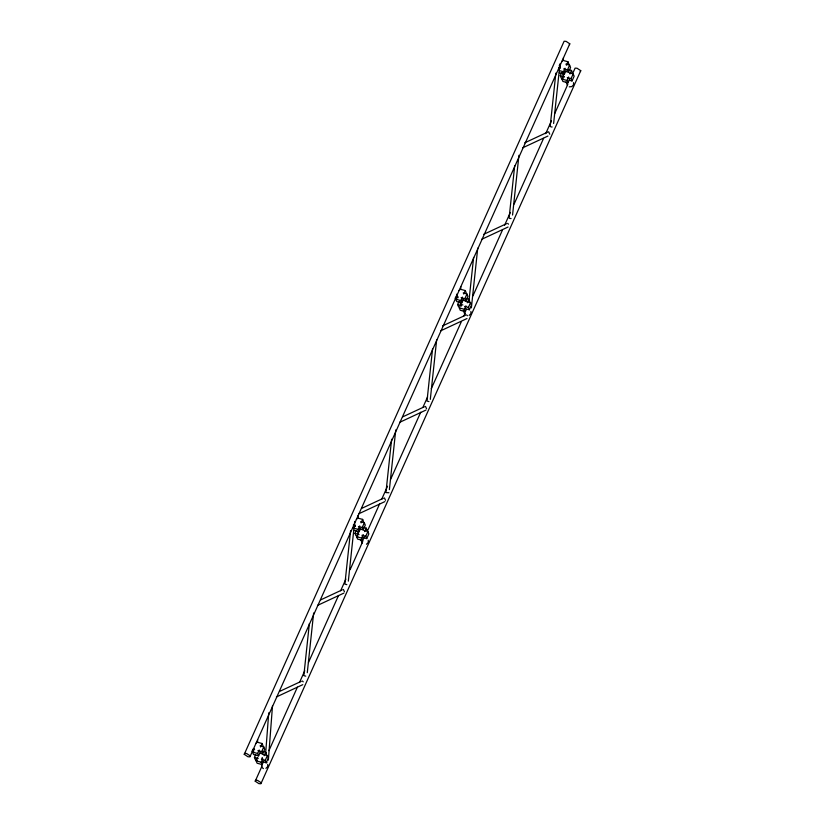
<?xml version="1.0" encoding="UTF-8"?>
<svg xmlns="http://www.w3.org/2000/svg" width="825" height="825" viewBox="0 0 825 825"><rect width="100%" height="100%" fill="white"/><g stroke="black" fill="none" stroke-linecap="round" stroke-linejoin="round"><path stroke-width="1.24" d="M257.596 739.54L257.586 741.768L255.802 743.521M261.659 764.971L261.649 767.198L263.423 768.611M267.733 764.373L267.723 766.611L265.939 768.364M358.122 515.419L358.122 517.657L356.338 519.41M368.259 540.262L368.259 542.499L366.475 544.252M460.773 286.595L460.762 288.832L458.978 290.586M464.826 312.036L464.826 314.263L463.382 310.716M470.91 311.438L470.9 313.675L469.116 315.428M563.413 57.781L563.403 60.008L561.629 61.762M573.55 82.624L573.54 84.851L571.766 86.604L569.24 86.852M265.66 753.215L268.733 712.81M268.373 760.103L272.498 705.808M309.375 623.535L303.827 675.634L305.776 676.16M307.282 672.674L313.644 612.954M350.573 530.733L344.881 584.1L346.84 584.636M348.336 581.151L354.698 521.421M391.627 439.209L385.935 492.577L388.915 492.742M389.39 489.627L395.752 429.897M432.548 348.954L426.999 401.053L428.948 401.579M430.31 399.362L436.673 339.642M469.002 300.63L473.602 257.421M471.374 307.838L477.737 248.108M509.108 217.986L514.666 165.887M512.562 215.036L518.925 155.306M550.172 126.452L555.854 73.085M553.627 123.492L559.989 63.773M244.252 754.318L563.702 42.158L564.125 41.25L566.084 41.353L569.776 43.797L250.326 755.958L249.903 756.865L247.943 756.762L244.252 754.318L244.674 753.411L246.623 753.514L250.326 755.958M260.164 752.359L258.607 755.844L253.512 754.473L252.553 752.122L254.121 748.636M353.605 526.845L354.647 524.514M463.341 299.423L461.783 302.909L456.689 301.537L455.73 299.176L457.298 295.69M558.896 69.197L559.938 66.866M257.287 760.32L255.41 759.815L254.451 757.463L255.729 754.627M357.823 536.209L355.946 535.703L354.987 533.342L356.256 530.506M458.587 306.879L457.627 304.528L458.906 301.692M563.114 78.561L561.237 78.055L560.278 75.694L561.547 72.858M258.607 755.844L257.647 753.493L259.205 750.007M260.556 746.996L262.123 743.511L258.05 742.417M354.049 530.351L359.133 531.733L358.174 529.382L359.741 525.896M361.092 522.885L362.649 519.399L358.576 518.296M461.783 302.909L460.824 300.558L462.382 297.072M463.733 294.061L465.3 290.575L461.227 289.472M559.329 72.703L564.424 74.085L563.465 71.734L565.032 68.248M566.383 65.237L567.94 61.751L563.867 60.648M263.732 761.093L262.175 764.579L257.08 763.208L256.121 760.856L257.678 757.371M364.268 536.982L362.701 540.468L357.607 539.096L356.647 536.745L358.215 533.259M466.393 309.323L465.341 311.644L460.257 310.272L459.298 307.921L460.855 304.435L462.897 304.982M569.559 79.334L567.992 82.82L562.898 81.448L561.938 79.097L563.506 75.611M359.133 531.733L360.7 528.248M564.424 74.085L565.991 70.599M259.813 753.225L262.628 753.988L261.669 751.637L263.783 746.903L260.03 745.893M359.401 528.856L363.155 529.877L362.196 527.526L364.32 522.792L360.566 521.782M462.052 300.042L465.805 301.053L464.846 298.702L466.96 293.968L463.207 292.957M564.692 71.208L568.446 72.229L567.487 69.878L569.611 65.144L565.857 64.133M262.628 753.988L264.743 749.255L263.783 746.903M363.155 529.877L365.279 525.143L364.32 522.792M465.805 301.053L467.919 296.319L466.96 293.968M568.446 72.229L570.57 67.495L569.611 65.144M262.329 757.463L261.473 759.361L265.227 760.372L266.197 762.723L262.443 761.712M262.175 764.579L261.216 762.228L262.773 758.742M264.124 755.741L265.691 752.256L262.628 751.42M362.701 540.468L361.742 538.117L363.309 534.631M364.66 531.62L366.218 528.134L363.165 527.309M465.341 311.644L464.382 309.293L465.95 305.807M467.301 302.796L468.858 299.31L466.826 298.763M567.992 82.82L567.033 80.468L568.6 76.983M569.941 73.972L571.508 70.486L568.456 69.661M573.097 72.569L575.097 68.135L577.057 68.238L580.748 70.682L261.298 782.842L260.875 783.75L258.916 783.647L255.224 781.203L262.072 765.92M268.929 750.647L297.392 687.184M299.506 682.492L304.776 670.735M308.468 662.506L338.508 595.526M340.622 590.824L345.892 579.067M350.109 569.673L362.763 541.468M367.507 530.887L379.634 503.858M381.738 499.156L387.533 486.234M390.699 479.181L420.75 412.191M422.854 407.498L427.597 396.918M431.289 388.688L461.34 321.709M463.98 315.831L465.032 313.479M472.942 295.855L502.456 230.041M504.57 225.338L510.366 212.417M514.058 204.188L543.572 138.373M545.686 133.681L551.482 120.749M554.648 113.695L567.827 84.315M265.227 760.372L267.352 755.648L263.598 754.627M365.764 536.26L362.01 535.25L362.969 537.601L366.723 538.612L365.764 536.26L367.888 531.527L364.134 530.516M465.609 308.777L469.363 309.787L468.404 307.436L470.528 302.713L466.775 301.692M569.198 80.2L572.014 80.963L571.055 78.612L573.169 73.879L569.415 72.868M266.197 762.723L268.311 758L267.352 755.648M366.723 538.612L368.847 533.878L367.888 531.527M469.363 309.787L471.488 305.064L470.528 302.713M572.014 80.963L574.138 76.23L573.169 73.879M569.363 44.705L569.776 43.797M580.326 71.589L580.748 70.682M255.224 781.203L255.637 780.295L257.596 780.398L261.298 782.842M524.721 142.818L547.614 132.144L548.687 131.825L549.749 134.197M522.782 147.768L547.965 136.032M483.667 234.341L506.56 223.678M481.728 239.291L508.056 227.03M442.602 325.875L465.496 315.212M440.663 330.825L466.991 318.553M402.693 416.873L424.442 406.735M399.609 422.359L425.937 410.087M361.639 508.396L383.388 498.259M358.555 513.882L384.883 501.61M320.574 599.93L342.323 589.792M317.491 605.416L343.819 593.144M279.52 691.453L301.269 681.316M276.437 696.939L302.765 684.667M265.681 762.568L266.939 762.589M550.894 126.916L552.131 126.978M509.84 218.45L511.067 218.522M558.587 67.464L560.464 67.98M563.733 68.857L567.487 69.878M559.391 70.63L563.465 71.734M560.278 75.694L564.032 76.715M567.301 77.602L571.055 78.612M561.938 79.097L567.033 80.468M455.936 296.299L457.813 296.804M461.093 297.681L464.846 298.702M455.018 298.134L456.895 298.65M455.73 299.176L460.824 300.558M457.627 304.528L461.381 305.539M464.65 306.426L468.404 307.436M459.298 307.921L464.382 309.293M353.296 525.112L355.173 525.628M358.442 526.505L362.196 527.526M353.09 528L358.174 529.382M354.987 533.342L358.741 534.363M356.647 536.745L361.742 538.117M252.77 749.234L254.647 749.739M257.916 750.626L261.669 751.637M251.852 751.08L253.729 751.585M252.553 752.122L257.647 753.493M254.451 757.463L258.204 758.474M256.121 760.856L261.216 762.228M507.633 223.358L508.509 224.204M466.568 314.892L467.455 315.738M425.514 406.416L426.577 408.787M384.46 497.939L385.512 500.311M343.406 589.473L344.458 591.845M302.342 680.996L303.229 681.842M567.94 61.751L568.899 64.102M571.508 70.486L572.467 72.837M559.257 65.34L560.227 67.702M562.155 72.435L564.083 77.168M566.022 81.902L567.466 85.449M465.3 290.575L466.259 292.927M468.858 299.31L469.827 301.672M456.617 294.154L458.071 297.712M459.515 301.259L461.443 305.982M362.649 519.399L363.608 521.751M366.218 528.134L367.177 530.485M354.461 524.164L355.42 526.525M357.349 531.259L358.803 534.806M360.731 539.54L362.185 543.087M262.123 743.511L263.082 745.862M265.691 752.256L266.65 754.607"/></g></svg>
